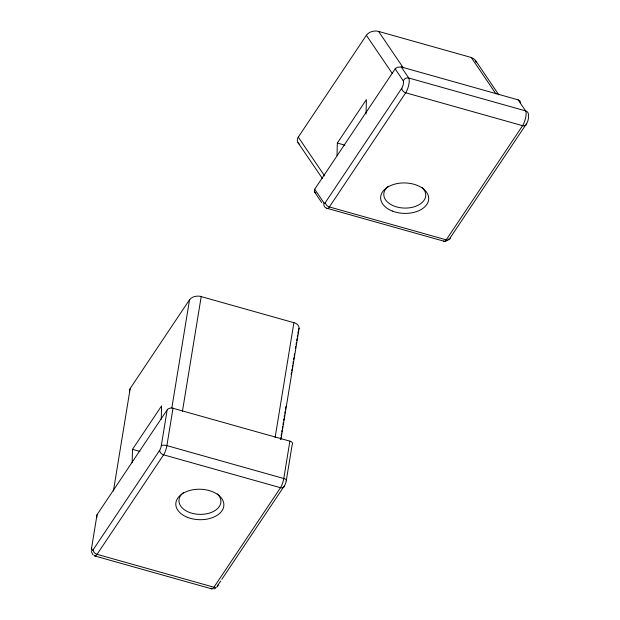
<?xml version="1.0" encoding="UTF-8"?>
<svg xmlns="http://www.w3.org/2000/svg" width="620" height="620" viewBox="0 0 620 620"><rect width="100%" height="100%" fill="white"/><g stroke="black" fill="none" stroke-linecap="round" stroke-linejoin="round"><path stroke-width="0.93" d="M132.161 462.729L132.51 449.345L161.58 405.875L161.231 419.26M337.009 155.481L337.334 143.05L366.404 99.58L366.033 113.925M92.163 549.188A4.371 1.527 9.3 0 1 91.644 547.654L97.03 514.716L167.175 409.82L161.308 445.703A4.371 1.256 -74.3 0 1 159.658 450.306L93.116 549.816A4.371 3.139 33.8 0 0 97.053 554.334L213.939 587.225A4.371 3.139 33.8 0 0 218.054 584.978L220.736 580.963M113.413 491.04L130.192 388.476L189.55 299.716L171.841 407.929M211.033 588.07A8.742 2.511 -74.3 0 0 213.939 587.225L280.488 487.707A8.742 2.511 -74.3 0 0 283.774 478.508L289.889 441.153L173.003 408.27L166.896 445.625A8.742 2.511 -74.3 0 1 163.602 454.824L97.053 554.334A8.742 2.511 -74.3 0 1 94.155 555.179M182.435 411.316L201.206 296.608L293.903 322.695L275.14 437.394M280.511 439.487L280.821 437.604M281.124 435.728L281.433 433.845M281.744 431.962L282.053 430.079M282.356 428.195L282.666 426.32M282.976 424.436L283.278 422.553M283.588 420.67L283.898 418.787M284.208 416.904L284.51 415.028M284.82 413.145L285.13 411.262M285.44 409.378L285.897 406.557M291.129 374.565L291.439 372.682M291.749 370.799L292.059 368.916M292.361 367.04L292.671 365.157M292.981 363.274L293.291 361.39M293.593 359.507L293.903 357.632M294.213 355.748L294.515 353.865M295.446 348.215L295.748 346.34M296.058 344.457L296.368 342.573M296.678 340.69L296.98 338.807M297.29 336.923L297.6 335.048M297.902 333.165L298.212 331.281M280.938 439.433L299.111 328.337M221.813 579.359L284.603 485.46A4.371 1.256 -74.3 0 0 286.246 480.864L292.121 444.982A4.526 2.868 1.5 0 0 289.935 441.099M520.49 103.238L520.196 101.238L518.212 99.874L401.202 66.952L397.133 67.317L395.173 68.882L403.287 80.887A4.371 1.256 -74.3 0 1 403.31 84.212A4.371 1.256 -74.3 0 1 401.76 88.28L325.423 202.43A4.371 1.256 -74.3 0 1 324.074 203.065L314.689 189.24L395.149 68.913M476.152 62.326L474.726 59.443L471.58 57.582L378.556 31.403C374.24 30.264 369.04 31.589 366.366 35.309L298.282 137.121C296.5 139.423 297.244 142.972 299.739 144.429M314.689 189.24L314.294 191.456L315.875 193.169M528.341 116.273A4.371 1.256 -74.3 0 1 526.706 123.434L450.36 237.592A4.371 3.139 33.8 0 1 446.245 239.839A8.742 2.511 -74.3 0 1 443.548 241.095L326.67 208.204A4.371 4.069 -34.2 0 1 324.074 203.065M213.939 588.915L215.496 588.372M337.334 143.05L344.759 145.142M132.51 449.345L139.934 451.43M94.914 556L211.8 588.892M92.977 554.892L91.287 551.413M314.658 192.177L321.733 202.546M298.019 142.685L322.346 178.413M518.126 99.851L525.628 110.903A4.371 4.069 -34.2 0 1 528.341 115.676M498.79 94.829L475.455 60.365M471.254 57.49L495.992 93.915M378.556 31.403L403.295 67.828M401.249 66.96L408.75 78.011A8.742 2.511 -74.3 0 1 408.797 84.669A8.742 2.511 -74.3 0 1 405.705 92.791L329.36 206.948A8.742 2.511 -74.3 0 1 326.67 208.204M366.366 35.309L392.235 73.385M298.282 137.121L324.624 175.91M401.76 88.28A4.371 3.139 33.8 0 0 405.705 92.791L522.582 125.682A4.371 3.139 33.8 0 0 526.706 123.434M325.423 202.43A4.371 3.139 33.8 0 0 329.36 206.948L446.245 239.839L522.582 125.682A8.742 2.511 -74.3 0 0 525.675 117.56A8.742 2.511 -74.3 0 0 525.628 110.903L408.75 78.011A4.371 4.069 -34.2 0 0 403.287 80.887M448.686 238.933A4.371 4.069 -34.2 0 1 448.469 239.281M447.57 240.227A4.371 4.069 -34.2 0 1 443.548 241.095M450.229 237.786A4.371 1.256 -74.3 0 1 449.833 238.212M422.135 187.612A20.979 13.291 1.5 0 1 418.19 205.212A20.979 13.291 1.5 0 1 390.065 204.042A20.979 13.291 1.5 0 1 388.391 186.217M167.268 409.843A4.526 2.868 1.5 0 1 173.042 408.208M97.022 517.08A4.526 2.868 1.5 0 1 97.123 514.747M159.658 450.306A4.371 3.139 33.8 0 0 163.602 454.824L280.488 487.707A4.371 3.139 33.8 0 0 284.603 485.46M93.116 549.816A4.371 1.256 -74.3 0 1 91.644 547.654M218.054 584.978A4.371 1.256 -74.3 0 1 217.341 585.73M286.246 480.864A4.371 1.527 9.3 0 0 283.774 478.508L166.896 445.625A4.371 1.527 9.3 0 0 161.308 445.703M217.31 493.907A20.979 13.291 1.5 0 1 213.365 511.508A20.979 13.291 1.5 0 1 185.241 510.338A20.979 13.291 1.5 0 1 183.567 492.512M129.681 392.197A9.052 5.735 1.5 0 1 130.37 388.531M189.728 299.762A9.052 5.735 1.5 0 1 201.267 296.492M293.988 322.578A9.052 5.735 1.5 0 1 298.39 330.01M392.235 211.009A24.041 15.229 1.5 0 0 428.707 198.85A24.041 15.229 1.5 0 0 393.072 184.644A24.041 15.229 1.5 0 0 392.235 211.009M187.411 517.305A24.041 15.229 1.5 0 0 223.874 505.145A24.041 15.229 1.5 0 0 188.248 490.939A24.041 15.229 1.5 0 0 187.411 517.305"/></g></svg>
